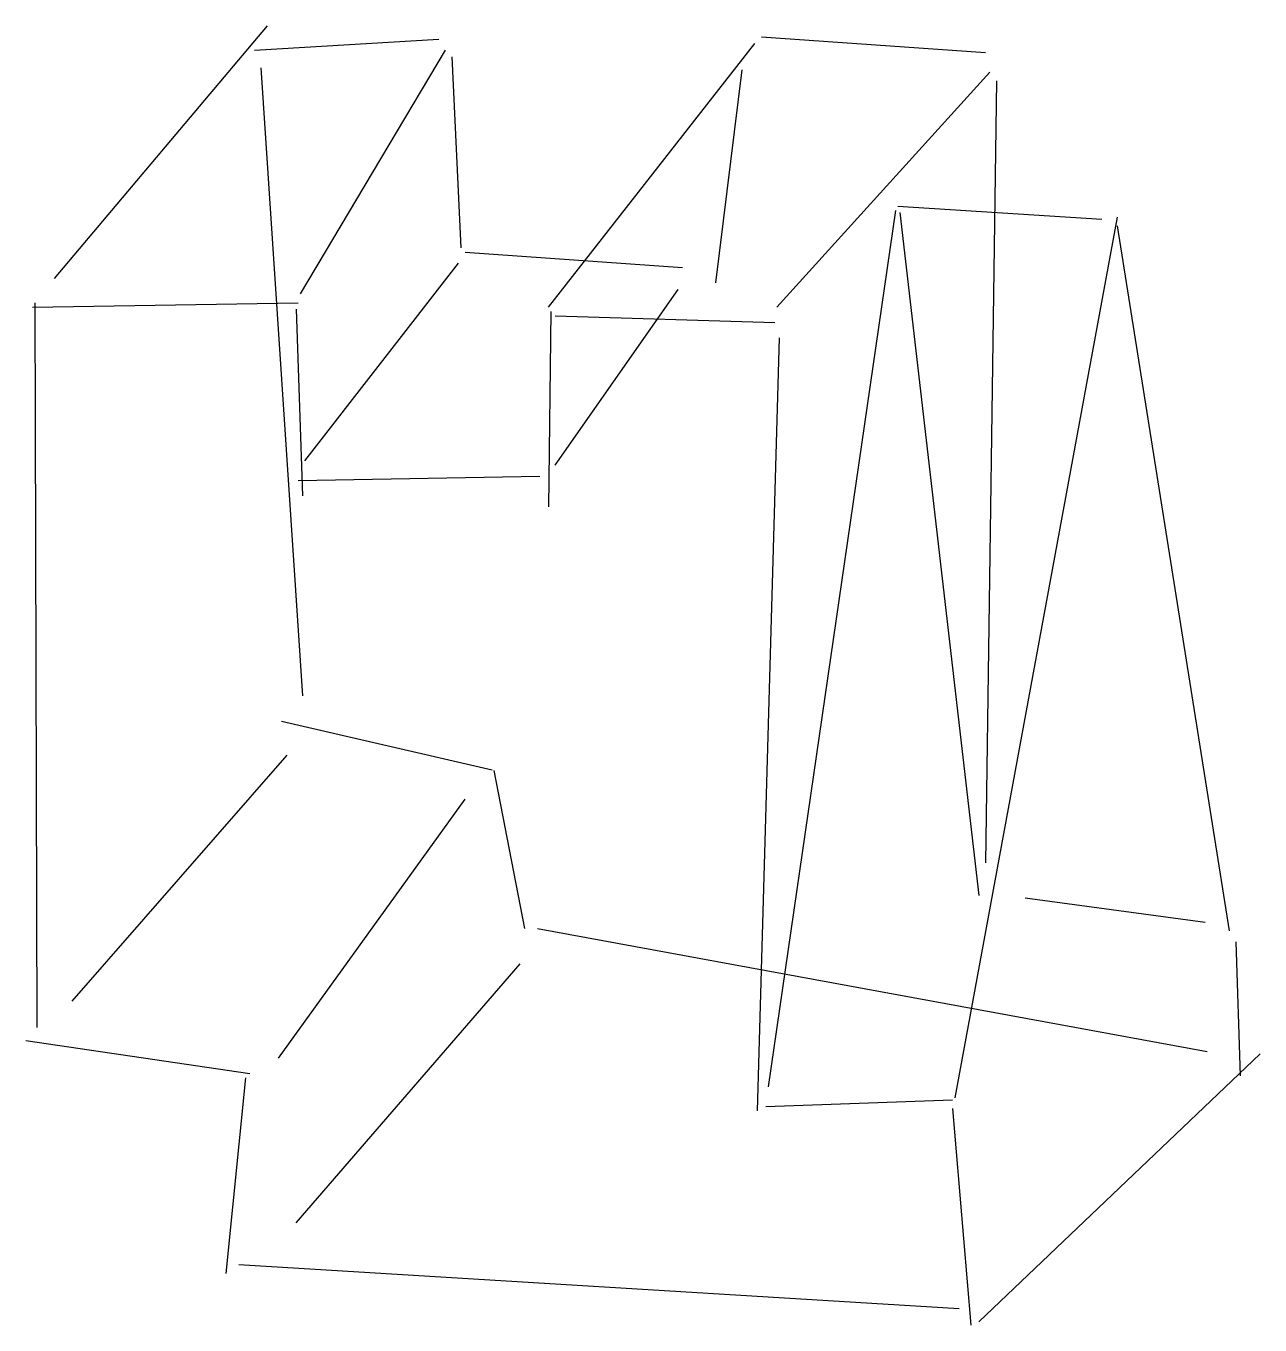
# Model space of a CAD drawing. Header units: metres. Extents: x -93 to 74, y -314 to -137.
import ezdxf

# ---------------------------------------------------------------- set-up
doc = ezdxf.new("R2010")
doc.units = ezdxf.units.M

msp = doc.modelspace()

# ---------------------------------------------------------------- linework, layer by layer
at = {"color": 0, "linetype": 'CONTINUOUS'}
for p, q in [((-89.432177, -171.709779), (-60.515773, -137.427445)), ((-62.304416, -140.706625), (-37.263407, -139.216088)), ((6.55836, -138.917981), (36.9653, -141.004732)), ((-56.044164, -173.79653), (-36.369085, -140.706625)), ((-22.358044, -175.585174), (5.664038, -139.812303)), ((-35.474763, -141.600946), (-34.282334, -167.536278)), ((-61.410095, -143.091483), (-55.746057, -228.350158)), ((3.875394, -143.38959), (0.298107, -172.305994)), ((8.64511, -175.585174), (37.561514, -143.687697)), ((38.455836, -144.880126), (36.9653, -251.006309)), ((25.041009, -161.87224), (52.764984, -163.660883)), ((24.742902, -162.468454), (7.452681, -281.413249)), ((25.339117, -162.766562), (36.070978, -255.477918)), ((54.851735, -163.362776), (32.791798, -282.903785)), ((54.851735, -164.555205), (70.055205, -260.247634)), ((-33.68612, -168.132492), (-4.173502, -170.219243)), ((-55.44795, -196.452681), (-34.580442, -169.623028)), ((-21.463722, -197.048896), (-4.769716, -173.200315)), ((-92.413249, -175.585174), (-56.342271, -174.988959)), ((-92.115142, -174.988959), (-91.817035, -273.364353)), ((-56.640379, -175.883281), (-55.746057, -201.222397)), ((-22.059937, -176.181388), (-22.358044, -202.712934)), ((-21.463722, -176.777603), (8.347003, -177.671924)), ((8.943218, -179.758675), (5.962145, -284.692429)), ((-56.342271, -199.135647), (-23.550473, -198.539432)), ((-58.599685, -231.786249), (-30.032955, -238.410419)), ((-87.047319, -269.787066), (-57.832808, -236.399054)), ((-29.810726, -238.485804), (-25.637224, -259.949527)), ((-59.025237, -277.537855), (-33.68612, -242.361199)), ((42.33123, -255.776025), (66.776025, -259.055205)), ((-23.84858, -259.949527), (67.074132, -276.643533)), ((70.949527, -261.73817), (71.545741, -279.922713)), ((-56.640379, -299.895899), (-26.233438, -264.719243)), ((-93.307571, -275.152997), (-62.900631, -279.624606)), ((36.070978, -313.310726), (74.228707, -276.94164)), ((-63.496845, -280.22082), (-66.179811, -306.752366)), ((7.154574, -284.096215), (32.493691, -283.201893)), ((32.482641, -284.365592), (34.966704, -313.760343)), ((-64.391167, -305.559937), (33.388013, -311.522082))]:
    msp.add_line(p, q, dxfattribs=at)

doc.saveas('drawing.dxf')
